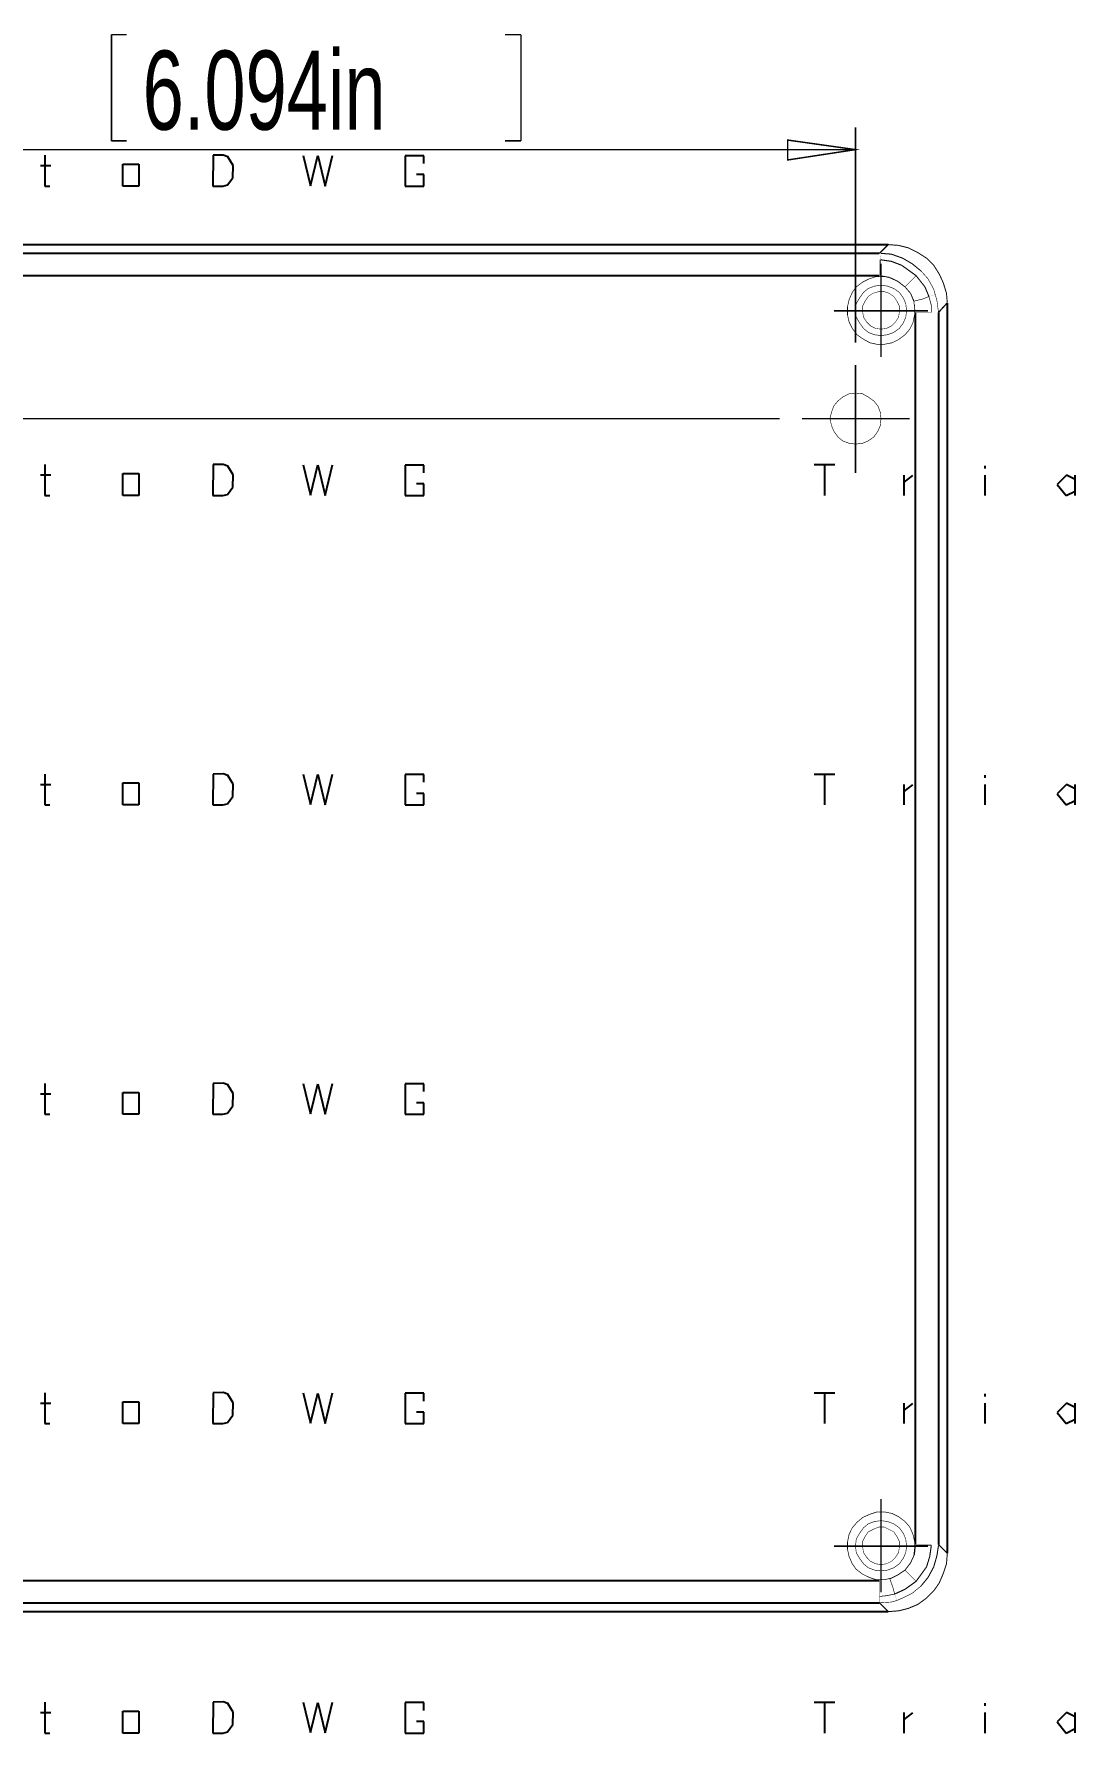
# Model space of a CAD drawing. Extents: x 5 to 426, y 3 to 277.
# Drawn here: x 96.8 to 142.9, y 85 to 160.2 of the extents above; entities that cross this region are included whole.
import ezdxf

# ---------------------------------------------------------------- set-up
doc = ezdxf.new("R2010")
doc.units = 0
doc.header["$MEASUREMENT"] = 0
for name, color, linetype in [('at_Entity', 7, 'Continuous'), ('at_Rect', 7, 'Continuous'), ('at_Solid', 7, 'Continuous'), ('at_Text', 7, 'Continuous')]:
    doc.layers.add(name, color=color, linetype=linetype)

msp = doc.modelspace()

# ---------------------------------------------------------------- linework, layer by layer
at = {"color": 28}
for p, q in [((97.111, 140.681), (97.574, 140.681)), ((97.31, 141.138), (97.31, 139.77)), ((100.762, 140.741), (101.467, 140.741)), ((100.762, 139.77), (100.762, 140.741)), ((101.467, 140.741), (101.467, 139.77)), ((104.743, 141.138), (104.738, 139.77)), ((105.191, 141.143), (104.743, 141.138)), ((105.395, 141.069), (105.191, 141.143)), ((105.634, 140.687), (105.395, 141.069)), ((105.626, 140.142), (105.634, 140.687)), ((108.723, 141.132), (109.047, 139.788)), ((109.047, 139.788), (109.372, 141.124)), ((109.372, 141.124), (109.696, 139.772)), ((109.696, 139.772), (110.02, 141.132)), ((114.067, 141.118), (113.241, 141.118)), ((113.241, 141.118), (113.241, 139.77)), ((114.058, 140.772), (114.067, 141.118)), ((105.181, 139.77), (105.39, 139.825)), ((105.39, 139.825), (105.626, 140.142)), ((114.067, 140.284), (113.738, 140.284)), ((114.058, 139.77), (114.067, 140.284)), ((97.31, 139.77), (97.525, 139.77)), ((101.467, 139.77), (100.762, 139.77)), ((104.738, 139.77), (105.181, 139.77)), ((113.241, 139.77), (114.058, 139.77)), ((97.31, 100.086), (97.31, 98.718)), ((104.743, 100.086), (104.738, 98.718)), ((105.191, 100.091), (104.743, 100.086)), ((105.395, 100.017), (105.191, 100.091)), ((105.634, 99.635), (105.395, 100.017)), ((108.723, 100.079), (109.047, 98.736)), ((109.047, 98.736), (109.372, 100.072)), ((109.372, 100.072), (109.696, 98.72)), ((109.696, 98.72), (110.02, 100.079)), ((114.067, 100.066), (113.241, 100.066)), ((113.241, 100.066), (113.241, 98.718)), ((114.058, 99.72), (114.067, 100.066)), ((97.111, 99.629), (97.574, 99.629)), ((100.762, 99.689), (101.467, 99.689)), ((100.762, 98.718), (100.762, 99.689)), ((101.467, 99.689), (101.467, 98.718)), ((105.626, 99.09), (105.634, 99.635)), ((114.067, 99.231), (113.738, 99.231)), ((114.058, 98.718), (114.067, 99.231)), ((97.31, 98.718), (97.525, 98.718)), ((101.467, 98.718), (100.762, 98.718)), ((104.738, 98.718), (105.181, 98.718)), ((105.181, 98.718), (105.39, 98.773)), ((105.39, 98.773), (105.626, 99.09)), ((113.241, 98.718), (114.058, 98.718))]:
    msp.add_line(p, q, dxfattribs=at)
at = {"layer": 'at_Entity', "color": 28}
for p, q in [((131.327, 127.454), (132.232, 127.454)), ((131.777, 127.454), (131.777, 126.086)), ((138.883, 127.282), (138.883, 127.404)), ((135.292, 126.989), (135.292, 126.086)), ((135.302, 126.686), (135.686, 126.974)), ((138.878, 126.994), (138.878, 126.086)), ((142.48, 126.989), (142.07, 126.58)), ((142.07, 126.58), (142.47, 126.086)), ((142.47, 126.086), (142.859, 126.281)), ((142.859, 126.797), (142.48, 126.989)), ((142.854, 126.994), (142.854, 126.094)), ((131.327, 86.402), (132.232, 86.402)), ((131.777, 86.402), (131.777, 85.034)), ((135.292, 85.937), (135.292, 85.034)), ((135.302, 85.634), (135.686, 85.922)), ((138.878, 85.942), (138.878, 85.034)), ((138.883, 86.23), (138.883, 86.352)), ((142.48, 85.937), (142.07, 85.527)), ((142.859, 85.745), (142.48, 85.937)), ((142.854, 85.942), (142.854, 85.042)), ((142.07, 85.527), (142.47, 85.034)), ((142.47, 85.034), (142.859, 85.229))]:
    msp.add_line(p, q, dxfattribs=at)
at = {"layer": 'at_Entity', "color": 0}
for points in [[(100.252, 160.156, 0.0636, 0.0636, 0), (100.252, 155.461, 0.0636, 0.0636, 0)], [(100.252, 160.156, 0.0636, 0.0636, 0), (100.923, 160.156, 0.0636, 0.0636, 0)], [(118.361, 160.156, 0.0636, 0.0636, 0), (117.655, 160.156, 0.0636, 0.0636, 0)], [(118.361, 160.156, 0.0636, 0.0636, 0), (118.361, 155.461, 0.0636, 0.0636, 0)], [(133.152, 146.53, 0.0636, 0.0636, 0), (133.152, 156.061, 0.0636, 0.0636, 0)], [(55.703, 155.073, 0.0636, 0.0636, 0), (133.152, 155.073, 0.0636, 0.0636, 0)], [(100.252, 155.461, 0.0636, 0.0636, 0), (100.923, 155.461, 0.0636, 0.0636, 0)], [(118.361, 155.461, 0.0636, 0.0636, 0), (117.655, 155.461, 0.0636, 0.0636, 0)], [(133.152, 155.073, 0.0636, 0.0636, 0), (130.151, 154.614, 0.0636, 0.0636, 0), (130.151, 155.496, 0.0636, 0.0636, 0)], [(134.599, 150.872, 0.0883, 0.0883, 0), (54.291, 150.872, 0.0883, 0.0883, 0)], [(134.211, 150.484, 0.0883, 0.0883, 0), (54.68, 150.484, 0.0883, 0.0883, 0)], [(134.211, 150.484, 0.0549, 0.0549, 0), (134.599, 150.872, 0.0549, 0.0549, 0)], [(134.281, 150.484, 0.00706, 0.00706, 0), (134.211, 150.484, 0.00706, 0.00706, 0)], [(134.211, 150.484, 0.00353, 0.00353, 0), (134.211, 150.449, 0.00353, 0.00353, 0), (134.211, 150.413, 0.00353, 0.00353, 0), (134.211, 150.307, 0.00353, 0.00353, 0), (134.211, 150.202, 0.00353, 0.00353, 0)], [(134.246, 150.202, 0.00706, 0.00706, 0), (134.281, 150.413, 0.00706, 0.00706, 0), (134.281, 150.484, 0.00706, 0.00706, 0)], [(134.281, 150.484, 0.046, 0.046, 0), (134.74, 150.449, 0.046, 0.046, 0), (135.234, 150.272, 0.046, 0.046, 0), (135.658, 150.025, 0.046, 0.046, 0), (136.046, 149.707, 0.046, 0.046, 0)], [(134.599, 150.872, 0.0425, 0.0425, 0), (135.058, 150.837, 0.0425, 0.0425, 0), (135.481, 150.731, 0.0425, 0.0425, 0), (135.905, 150.519, 0.0425, 0.0425, 0), (136.293, 150.272, 0.0425, 0.0425, 0), (136.611, 149.954, 0.0425, 0.0425, 0), (136.858, 149.566, 0.0425, 0.0425, 0), (137.035, 149.178, 0.0425, 0.0425, 0), (137.176, 148.719, 0.0425, 0.0425, 0), (137.211, 148.295, 0.0425, 0.0425, 0)], [(134.211, 150.202, 0.0176, 0.0176, 0), (134.211, 150.025, 0.0176, 0.0176, 0), (134.211, 149.849, 0.0176, 0.0176, 0), (134.211, 149.672, 0.0176, 0.0176, 0), (134.211, 149.495, 0.0176, 0.0176, 0)], [(134.211, 150.202, 0.00353, 0.00353, 0), (134.246, 150.202, 0.00353, 0.00353, 0)], [(134.246, 150.202, 0.0492, 0.0492, 0), (134.74, 150.131, 0.0492, 0.0492, 0), (135.199, 149.954, 0.0492, 0.0492, 0), (135.834, 149.495, 0.0492, 0.0492, 0)], [(134.246, 149.495, 0.0282, 0.0282, 0), (134.246, 149.919, 0.0282, 0.0282, 0), (134.246, 150.202, 0.0282, 0.0282, 0)], [(134.281, 149.213, 0.0636, 0.0636, 0), (134.281, 150.025, 0.0636, 0.0636, 0)], [(135.834, 149.495, 0.00499, 0.00499, 0), (136.011, 149.672, 0.00499, 0.00499, 0), (136.046, 149.707, 0.00499, 0.00499, 0)], [(136.046, 149.707, 0.0257, 0.0257, 0), (136.364, 149.354, 0.0257, 0.0257, 0), (136.611, 148.895, 0.0257, 0.0257, 0), (136.682, 148.648, 0.0257, 0.0257, 0)], [(134.211, 149.495, 0.0883, 0.0883, 0), (54.68, 149.495, 0.0883, 0.0883, 0)], [(135.587, 148.719, 0.0304, 0.0304, 0), (135.728, 148.401, 0.0304, 0.0304, 0), (135.764, 148.083, 0.0304, 0.0304, 0), (135.764, 147.766, 0.0304, 0.0304, 0), (135.693, 147.413, 0.0304, 0.0304, 0), (135.552, 147.13, 0.0304, 0.0304, 0), (135.34, 146.883, 0.0304, 0.0304, 0), (135.058, 146.672, 0.0304, 0.0304, 0), (134.775, 146.53, 0.0304, 0.0304, 0), (134.422, 146.46, 0.0304, 0.0304, 0), (134.105, 146.46, 0.0304, 0.0304, 0), (133.787, 146.53, 0.0304, 0.0304, 0), (133.469, 146.707, 0.0304, 0.0304, 0), (133.222, 146.883, 0.0304, 0.0304, 0), (133.01, 147.166, 0.0304, 0.0304, 0), (132.869, 147.448, 0.0304, 0.0304, 0), (132.799, 147.766, 0.0304, 0.0304, 0), (132.799, 148.119, 0.0304, 0.0304, 0), (132.869, 148.436, 0.0304, 0.0304, 0), (133.01, 148.754, 0.0304, 0.0304, 0), (133.187, 149.001, 0.0304, 0.0304, 0), (133.469, 149.213, 0.0304, 0.0304, 0), (133.752, 149.354, 0.0304, 0.0304, 0), (134.069, 149.46, 0.0304, 0.0304, 0), (134.422, 149.46, 0.0304, 0.0304, 0), (134.74, 149.39, 0.0304, 0.0304, 0), (135.023, 149.248, 0.0304, 0.0304, 0)], [(134.281, 146.848, 0.0269, 0.0269, 0), (134.564, 146.883, 0.0269, 0.0269, 0), (134.846, 146.989, 0.0269, 0.0269, 0), (135.093, 147.166, 0.0269, 0.0269, 0), (135.27, 147.413, 0.0269, 0.0269, 0), (135.375, 147.66, 0.0269, 0.0269, 0), (135.411, 147.942, 0.0269, 0.0269, 0), (135.375, 148.26, 0.0269, 0.0269, 0), (135.27, 148.507, 0.0269, 0.0269, 0), (135.093, 148.754, 0.0269, 0.0269, 0), (134.846, 148.931, 0.0269, 0.0269, 0), (134.564, 149.037, 0.0269, 0.0269, 0), (134.281, 149.072, 0.0269, 0.0269, 0), (133.999, 149.037, 0.0269, 0.0269, 0), (133.716, 148.931, 0.0269, 0.0269, 0), (133.505, 148.754, 0.0269, 0.0269, 0), (133.328, 148.507, 0.0269, 0.0269, 0), (133.187, 148.26, 0.0269, 0.0269, 0), (133.152, 147.942, 0.0269, 0.0269, 0), (133.187, 147.66, 0.0269, 0.0269, 0), (133.328, 147.413, 0.0269, 0.0269, 0), (133.505, 147.166, 0.0269, 0.0269, 0), (133.716, 146.989, 0.0269, 0.0269, 0), (133.999, 146.883, 0.0269, 0.0269, 0), (134.281, 146.848, 0.0269, 0.0269, 0)], [(134.211, 149.495, 0.00353, 0.00353, 0), (134.246, 149.495, 0.00353, 0.00353, 0)], [(134.246, 149.495, 0.0395, 0.0395, 0), (134.634, 149.425, 0.0395, 0.0395, 0), (135.023, 149.248, 0.0395, 0.0395, 0)], [(134.281, 147.942, 0.0636, 0.0636, 0), (134.281, 149.213, 0.0636, 0.0636, 0)], [(135.023, 149.248, 0.0402, 0.0402, 0), (135.34, 149.001, 0.0402, 0.0402, 0)], [(135.34, 149.001, 0.0375, 0.0375, 0), (135.587, 148.719, 0.0375, 0.0375, 0)], [(135.34, 149.001, 0.025, 0.025, 0), (135.658, 149.319, 0.025, 0.025, 0), (135.834, 149.495, 0.025, 0.025, 0)], [(135.834, 149.495, 0.0459, 0.0459, 0), (136.223, 149.001, 0.0459, 0.0459, 0), (136.399, 148.578, 0.0459, 0.0459, 0)], [(134.281, 147.13, 0.0223, 0.0223, 0), (134.034, 147.166, 0.0223, 0.0223, 0), (133.822, 147.272, 0.0223, 0.0223, 0), (133.646, 147.448, 0.0223, 0.0223, 0), (133.505, 147.66, 0.0223, 0.0223, 0), (133.469, 147.907, 0.0223, 0.0223, 0), (133.469, 148.154, 0.0223, 0.0223, 0), (133.575, 148.366, 0.0223, 0.0223, 0), (133.716, 148.578, 0.0223, 0.0223, 0), (133.928, 148.719, 0.0223, 0.0223, 0), (134.175, 148.79, 0.0223, 0.0223, 0), (134.422, 148.79, 0.0223, 0.0223, 0), (134.634, 148.719, 0.0223, 0.0223, 0), (134.846, 148.578, 0.0223, 0.0223, 0), (134.987, 148.366, 0.0223, 0.0223, 0), (135.093, 148.154, 0.0223, 0.0223, 0), (135.093, 147.907, 0.0223, 0.0223, 0), (135.058, 147.66, 0.0223, 0.0223, 0), (134.917, 147.448, 0.0223, 0.0223, 0), (134.74, 147.272, 0.0223, 0.0223, 0), (134.528, 147.166, 0.0223, 0.0223, 0), (134.281, 147.13, 0.0223, 0.0223, 0)], [(135.587, 148.719, 0.038, 0.038, 0), (135.728, 148.366, 0.038, 0.038, 0)], [(135.728, 148.366, 0.0269, 0.0269, 0), (136.152, 148.472, 0.0269, 0.0269, 0), (136.399, 148.578, 0.0269, 0.0269, 0)], [(135.728, 148.366, 0.00499, 0.00499, 0), (135.764, 148.331, 0.00499, 0.00499, 0), (135.799, 147.872, 0.00499, 0.00499, 0)], [(136.399, 148.578, 0.0318, 0.0318, 0), (136.505, 148.189, 0.0318, 0.0318, 0), (136.505, 147.872, 0.0318, 0.0318, 0)], [(136.399, 148.578, 0.00353, 0.00353, 0), (136.646, 148.648, 0.00353, 0.00353, 0), (136.682, 148.648, 0.00353, 0.00353, 0)], [(136.682, 148.648, 0.0257, 0.0257, 0), (136.752, 148.401, 0.0257, 0.0257, 0), (136.823, 147.872, 0.0257, 0.0257, 0)], [(137.211, 148.295, 0.0575, 0.0575, 0), (136.823, 147.872, 0.0575, 0.0575, 0)], [(137.211, 92.98, 0.0883, 0.0883, 0), (137.211, 148.295, 0.0883, 0.0883, 0)], [(133.046, 147.942, 0.0636, 0.0636, 0), (132.198, 147.942, 0.0636, 0.0636, 0)], [(134.281, 147.942, 0.0636, 0.0636, 0), (133.046, 147.942, 0.0636, 0.0636, 0)], [(134.281, 147.942, 0.0636, 0.0636, 0), (134.281, 146.707, 0.0636, 0.0636, 0)], [(134.281, 147.942, 0.0636, 0.0636, 0), (135.552, 147.942, 0.0636, 0.0636, 0)], [(135.552, 147.942, 0.0636, 0.0636, 0), (136.364, 147.942, 0.0636, 0.0636, 0)], [(135.799, 93.368, 0.0883, 0.0883, 0), (135.799, 147.872, 0.0883, 0.0883, 0)], [(135.799, 147.872, 0.0141, 0.0141, 0), (136.011, 147.872, 0.0141, 0.0141, 0), (136.187, 147.872, 0.0141, 0.0141, 0), (136.364, 147.872, 0.0141, 0.0141, 0), (136.505, 147.872, 0.0141, 0.0141, 0)], [(136.505, 147.872, 0.00353, 0.00353, 0), (136.646, 147.872, 0.00353, 0.00353, 0), (136.717, 147.872, 0.00353, 0.00353, 0), (136.787, 147.872, 0.00353, 0.00353, 0), (136.823, 147.872, 0.00353, 0.00353, 0)], [(136.823, 93.368, 0.0883, 0.0883, 0), (136.823, 147.872, 0.0883, 0.0883, 0)], [(134.281, 146.707, 0.0636, 0.0636, 0), (134.281, 145.895, 0.0636, 0.0636, 0)], [(133.152, 144.412, 0.0636, 0.0636, 0), (133.152, 145.542, 0.0636, 0.0636, 0)], [(133.152, 144.306, 0.0269, 0.0269, 0), (133.469, 144.271, 0.0269, 0.0269, 0), (133.716, 144.13, 0.0269, 0.0269, 0), (133.964, 143.953, 0.0269, 0.0269, 0), (134.14, 143.742, 0.0269, 0.0269, 0), (134.246, 143.459, 0.0269, 0.0269, 0), (134.281, 143.177, 0.0269, 0.0269, 0), (134.246, 142.859, 0.0269, 0.0269, 0), (134.14, 142.612, 0.0269, 0.0269, 0), (133.964, 142.365, 0.0269, 0.0269, 0), (133.716, 142.188, 0.0269, 0.0269, 0), (133.469, 142.083, 0.0269, 0.0269, 0), (133.152, 142.047, 0.0269, 0.0269, 0), (132.869, 142.083, 0.0269, 0.0269, 0), (132.587, 142.188, 0.0269, 0.0269, 0), (132.375, 142.365, 0.0269, 0.0269, 0), (132.198, 142.612, 0.0269, 0.0269, 0), (132.093, 142.859, 0.0269, 0.0269, 0), (132.022, 143.177, 0.0269, 0.0269, 0), (132.093, 143.459, 0.0269, 0.0269, 0), (132.198, 143.742, 0.0269, 0.0269, 0), (132.375, 143.953, 0.0269, 0.0269, 0), (132.587, 144.13, 0.0269, 0.0269, 0), (132.869, 144.271, 0.0269, 0.0269, 0), (133.152, 144.306, 0.0269, 0.0269, 0)], [(133.152, 143.177, 0.0636, 0.0636, 0), (133.152, 144.412, 0.0636, 0.0636, 0)], [(129.798, 143.177, 0.0636, 0.0636, 0), (43.949, 143.177, 0.0636, 0.0636, 0)], [(131.916, 143.177, 0.0636, 0.0636, 0), (130.786, 143.177, 0.0636, 0.0636, 0)], [(133.152, 143.177, 0.0636, 0.0636, 0), (131.916, 143.177, 0.0636, 0.0636, 0)], [(133.152, 143.177, 0.0636, 0.0636, 0), (133.152, 141.906, 0.0636, 0.0636, 0)], [(133.152, 143.177, 0.0636, 0.0636, 0), (134.422, 143.177, 0.0636, 0.0636, 0)], [(134.422, 143.177, 0.0636, 0.0636, 0), (135.552, 143.177, 0.0636, 0.0636, 0)], [(133.152, 141.906, 0.0636, 0.0636, 0), (133.152, 140.776, 0.0636, 0.0636, 0)], [(135.023, 92.027, 0.0304, 0.0304, 0), (134.74, 91.886, 0.0304, 0.0304, 0), (134.422, 91.815, 0.0304, 0.0304, 0), (134.069, 91.815, 0.0304, 0.0304, 0), (133.752, 91.921, 0.0304, 0.0304, 0), (133.469, 92.062, 0.0304, 0.0304, 0), (133.187, 92.274, 0.0304, 0.0304, 0), (133.01, 92.521, 0.0304, 0.0304, 0), (132.869, 92.839, 0.0304, 0.0304, 0), (132.799, 93.157, 0.0304, 0.0304, 0), (132.799, 93.474, 0.0304, 0.0304, 0), (132.869, 93.827, 0.0304, 0.0304, 0), (133.01, 94.11, 0.0304, 0.0304, 0), (133.222, 94.357, 0.0304, 0.0304, 0), (133.469, 94.569, 0.0304, 0.0304, 0), (133.787, 94.71, 0.0304, 0.0304, 0), (134.105, 94.816, 0.0304, 0.0304, 0), (134.422, 94.816, 0.0304, 0.0304, 0), (134.775, 94.745, 0.0304, 0.0304, 0), (135.058, 94.604, 0.0304, 0.0304, 0), (135.34, 94.392, 0.0304, 0.0304, 0), (135.552, 94.145, 0.0304, 0.0304, 0), (135.693, 93.827, 0.0304, 0.0304, 0), (135.764, 93.51, 0.0304, 0.0304, 0), (135.764, 93.192, 0.0304, 0.0304, 0), (135.728, 92.874, 0.0304, 0.0304, 0), (135.587, 92.557, 0.0304, 0.0304, 0)], [(134.281, 94.569, 0.0636, 0.0636, 0), (134.281, 95.381, 0.0636, 0.0636, 0)], [(134.281, 92.204, 0.0269, 0.0269, 0), (134.564, 92.239, 0.0269, 0.0269, 0), (134.846, 92.345, 0.0269, 0.0269, 0), (135.093, 92.521, 0.0269, 0.0269, 0), (135.27, 92.768, 0.0269, 0.0269, 0), (135.375, 93.015, 0.0269, 0.0269, 0), (135.411, 93.298, 0.0269, 0.0269, 0), (135.375, 93.616, 0.0269, 0.0269, 0), (135.27, 93.863, 0.0269, 0.0269, 0), (135.093, 94.11, 0.0269, 0.0269, 0), (134.846, 94.286, 0.0269, 0.0269, 0), (134.564, 94.392, 0.0269, 0.0269, 0), (134.281, 94.427, 0.0269, 0.0269, 0), (133.999, 94.392, 0.0269, 0.0269, 0), (133.716, 94.286, 0.0269, 0.0269, 0), (133.505, 94.11, 0.0269, 0.0269, 0), (133.328, 93.863, 0.0269, 0.0269, 0), (133.187, 93.616, 0.0269, 0.0269, 0), (133.152, 93.298, 0.0269, 0.0269, 0), (133.187, 93.015, 0.0269, 0.0269, 0), (133.328, 92.768, 0.0269, 0.0269, 0), (133.505, 92.521, 0.0269, 0.0269, 0), (133.716, 92.345, 0.0269, 0.0269, 0), (133.999, 92.239, 0.0269, 0.0269, 0), (134.281, 92.204, 0.0269, 0.0269, 0)], [(134.281, 92.486, 0.0237, 0.0237, 0), (134.034, 92.521, 0.0237, 0.0237, 0), (133.822, 92.627, 0.0237, 0.0237, 0), (133.646, 92.804, 0.0237, 0.0237, 0), (133.505, 93.015, 0.0237, 0.0237, 0), (133.469, 93.263, 0.0237, 0.0237, 0), (133.469, 93.51, 0.0237, 0.0237, 0), (133.575, 93.721, 0.0237, 0.0237, 0), (133.716, 93.933, 0.0237, 0.0237, 0), (133.928, 94.039, 0.0237, 0.0237, 0), (134.175, 94.145, 0.0237, 0.0237, 0), (134.422, 94.145, 0.0237, 0.0237, 0), (134.634, 94.039, 0.0237, 0.0237, 0), (134.846, 93.933, 0.0237, 0.0237, 0), (134.987, 93.721, 0.0237, 0.0237, 0), (135.093, 93.51, 0.0237, 0.0237, 0), (135.093, 93.263, 0.0237, 0.0237, 0), (135.058, 93.015, 0.0237, 0.0237, 0), (134.917, 92.804, 0.0237, 0.0237, 0), (134.74, 92.627, 0.0237, 0.0237, 0), (134.528, 92.521, 0.0237, 0.0237, 0), (134.281, 92.486, 0.0237, 0.0237, 0)], [(134.281, 93.298, 0.0636, 0.0636, 0), (134.281, 94.569, 0.0636, 0.0636, 0)], [(133.046, 93.298, 0.0636, 0.0636, 0), (132.198, 93.298, 0.0636, 0.0636, 0)], [(134.281, 93.298, 0.0636, 0.0636, 0), (133.046, 93.298, 0.0636, 0.0636, 0)], [(134.281, 93.298, 0.0636, 0.0636, 0), (134.281, 92.062, 0.0636, 0.0636, 0)], [(134.281, 93.298, 0.0636, 0.0636, 0), (135.552, 93.298, 0.0636, 0.0636, 0)], [(135.552, 93.298, 0.0636, 0.0636, 0), (136.364, 93.298, 0.0636, 0.0636, 0)], [(135.799, 93.333, 0.039, 0.039, 0), (135.764, 92.945, 0.039, 0.039, 0), (135.587, 92.557, 0.039, 0.039, 0)], [(135.799, 93.333, 0.0282, 0.0282, 0), (136.223, 93.333, 0.0282, 0.0282, 0), (136.505, 93.333, 0.0282, 0.0282, 0)], [(136.505, 93.368, 0.0141, 0.0141, 0), (136.364, 93.368, 0.0141, 0.0141, 0), (136.187, 93.368, 0.0141, 0.0141, 0), (136.011, 93.368, 0.0141, 0.0141, 0), (135.799, 93.368, 0.0141, 0.0141, 0)], [(135.799, 93.368, 0.00353, 0.00353, 0), (135.799, 93.333, 0.00353, 0.00353, 0)], [(136.505, 93.333, 0.048, 0.048, 0), (136.435, 92.839, 0.048, 0.048, 0), (136.293, 92.38, 0.048, 0.048, 0), (135.834, 91.745, 0.048, 0.048, 0)], [(136.823, 93.333, 0.0464, 0.0464, 0), (136.752, 92.874, 0.0464, 0.0464, 0), (136.611, 92.38, 0.0464, 0.0464, 0), (136.364, 91.921, 0.0464, 0.0464, 0), (136.046, 91.533, 0.0464, 0.0464, 0)], [(136.505, 93.333, 0.00706, 0.00706, 0), (136.752, 93.333, 0.00706, 0.00706, 0), (136.823, 93.333, 0.00706, 0.00706, 0)], [(136.823, 93.368, 0.00353, 0.00353, 0), (136.787, 93.368, 0.00353, 0.00353, 0), (136.717, 93.368, 0.00353, 0.00353, 0), (136.646, 93.368, 0.00353, 0.00353, 0), (136.505, 93.368, 0.00353, 0.00353, 0)], [(136.505, 93.368, 0.00353, 0.00353, 0), (136.505, 93.333, 0.00353, 0.00353, 0)], [(136.823, 93.368, 0.0549, 0.0549, 0), (137.211, 92.98, 0.0549, 0.0549, 0)], [(136.823, 93.333, 0.00353, 0.00353, 0), (136.823, 93.368, 0.00353, 0.00353, 0)], [(137.211, 92.98, 0.0431, 0.0431, 0), (137.176, 92.521, 0.0431, 0.0431, 0), (137.035, 92.098, 0.0431, 0.0431, 0), (136.858, 91.674, 0.0431, 0.0431, 0), (136.611, 91.321, 0.0431, 0.0431, 0), (136.293, 91.003, 0.0431, 0.0431, 0), (135.905, 90.721, 0.0431, 0.0431, 0), (135.481, 90.544, 0.0431, 0.0431, 0), (135.058, 90.439, 0.0431, 0.0431, 0), (134.599, 90.403, 0.0431, 0.0431, 0)], [(135.587, 92.557, 0.0402, 0.0402, 0), (135.34, 92.239, 0.0402, 0.0402, 0)], [(54.68, 91.78, 0.0883, 0.0883, 0), (134.211, 91.78, 0.0883, 0.0883, 0)], [(134.211, 91.78, 0.0141, 0.0141, 0), (134.211, 91.603, 0.0141, 0.0141, 0), (134.211, 91.392, 0.0141, 0.0141, 0), (134.211, 91.25, 0.0141, 0.0141, 0), (134.211, 91.074, 0.0141, 0.0141, 0)], [(134.669, 91.851, 0.00353, 0.00353, 0), (134.634, 91.851, 0.00353, 0.00353, 0), (134.211, 91.78, 0.00353, 0.00353, 0)], [(134.281, 92.062, 0.0636, 0.0636, 0), (134.281, 91.25, 0.0636, 0.0636, 0)], [(135.023, 92.027, 0.0395, 0.0395, 0), (134.669, 91.851, 0.0395, 0.0395, 0)], [(134.669, 91.851, 0.0291, 0.0291, 0), (134.811, 91.462, 0.0291, 0.0291, 0), (134.881, 91.18, 0.0291, 0.0291, 0)], [(135.834, 91.745, 0.0505, 0.0505, 0), (135.34, 91.392, 0.0505, 0.0505, 0), (134.881, 91.18, 0.0505, 0.0505, 0)], [(135.34, 92.239, 0.0382, 0.0382, 0), (135.023, 92.027, 0.0382, 0.0382, 0)], [(135.34, 92.239, 0.03, 0.03, 0), (135.623, 91.956, 0.03, 0.03, 0), (135.834, 91.745, 0.03, 0.03, 0)], [(135.834, 91.745, 0.00499, 0.00499, 0), (136.011, 91.568, 0.00499, 0.00499, 0), (136.046, 91.533, 0.00499, 0.00499, 0)], [(134.881, 91.18, 0.032, 0.032, 0), (134.528, 91.109, 0.032, 0.032, 0), (134.211, 91.074, 0.032, 0.032, 0)], [(134.211, 91.074, 0.00706, 0.00706, 0), (134.211, 90.968, 0.00706, 0.00706, 0), (134.211, 90.862, 0.00706, 0.00706, 0), (134.211, 90.792, 0.00706, 0.00706, 0)], [(134.881, 91.18, 0.00789, 0.00789, 0), (134.952, 90.968, 0.00789, 0.00789, 0), (134.987, 90.897, 0.00789, 0.00789, 0)], [(136.046, 91.533, 0.0269, 0.0269, 0), (135.658, 91.215, 0.0269, 0.0269, 0), (135.234, 91.003, 0.0269, 0.0269, 0), (134.987, 90.897, 0.0269, 0.0269, 0)], [(54.291, 90.403, 0.0883, 0.0883, 0), (134.599, 90.403, 0.0883, 0.0883, 0)], [(54.68, 90.792, 0.0883, 0.0883, 0), (134.211, 90.792, 0.0883, 0.0883, 0)], [(134.599, 90.403, 0.0549, 0.0549, 0), (134.211, 90.792, 0.0549, 0.0549, 0)], [(134.987, 90.897, 0.0257, 0.0257, 0), (134.74, 90.827, 0.0257, 0.0257, 0), (134.211, 90.792, 0.0257, 0.0257, 0)]]:
    msp.add_lwpolyline(points, format="xyseb", dxfattribs=at)
at = {"layer": 'at_Entity', "color": 7}
msp.add_lwpolyline([(133.152, 155.073, 0.0636, 0.0636, 0), (130.151, 154.614, 0.0636, 0.0636, 0), (130.151, 155.496, 0.0636, 0.0636, 0), (133.152, 155.073, 0.0636, 0.0636, 0)], format="xyseb", dxfattribs=at)
at = {"layer": 'at_Rect', "color": 28}
for p, q in [((131.327, 141.138), (132.232, 141.138)), ((131.777, 141.138), (131.777, 139.77)), ((135.292, 140.673), (135.292, 139.77)), ((135.302, 140.37), (135.686, 140.658)), ((138.878, 140.678), (138.878, 139.77)), ((138.883, 140.966), (138.883, 141.088)), ((142.48, 140.673), (142.07, 140.264)), ((142.859, 140.481), (142.48, 140.673)), ((142.854, 140.678), (142.854, 139.778)), ((142.07, 140.264), (142.47, 139.77)), ((142.47, 139.77), (142.859, 139.965)), ((131.327, 100.086), (132.232, 100.086)), ((131.777, 100.086), (131.777, 98.718)), ((138.883, 99.914), (138.883, 100.036)), ((135.292, 99.621), (135.292, 98.718)), ((135.302, 99.318), (135.686, 99.606)), ((138.878, 99.626), (138.878, 98.718)), ((142.48, 99.621), (142.07, 99.212)), ((142.07, 99.212), (142.47, 98.718)), ((142.859, 99.429), (142.48, 99.621)), ((142.854, 99.626), (142.854, 98.726)), ((142.47, 98.718), (142.859, 98.913))]:
    msp.add_line(p, q, dxfattribs=at)
at = {"layer": 'at_Solid', "color": 28}
for p, q in [((97.31, 154.823), (97.31, 153.454)), ((104.743, 154.823), (104.738, 153.454)), ((105.191, 154.827), (104.743, 154.823)), ((105.395, 154.753), (105.191, 154.827)), ((97.111, 154.365), (97.574, 154.365)), ((100.762, 154.425), (101.467, 154.425)), ((100.762, 153.454), (100.762, 154.425)), ((101.467, 154.425), (101.467, 153.454)), ((105.634, 154.371), (105.395, 154.753)), ((105.626, 153.826), (105.634, 154.371)), ((108.723, 154.816), (109.047, 153.472)), ((109.047, 153.472), (109.372, 154.808)), ((109.372, 154.808), (109.696, 153.456)), ((109.696, 153.456), (110.02, 154.816)), ((114.067, 154.802), (113.241, 154.802)), ((113.241, 154.802), (113.241, 153.454)), ((114.058, 154.456), (114.067, 154.802)), ((97.31, 153.454), (97.525, 153.454)), ((101.467, 153.454), (100.762, 153.454)), ((104.738, 153.454), (105.181, 153.454)), ((105.181, 153.454), (105.39, 153.51)), ((105.39, 153.51), (105.626, 153.826)), ((113.241, 153.454), (114.058, 153.454)), ((114.067, 153.968), (113.738, 153.968)), ((114.058, 153.454), (114.067, 153.968)), ((97.31, 113.77), (97.31, 112.402)), ((104.743, 113.77), (104.738, 112.402)), ((105.191, 113.775), (104.743, 113.77)), ((105.395, 113.701), (105.191, 113.775)), ((105.634, 113.319), (105.395, 113.701)), ((108.723, 113.763), (109.047, 112.42)), ((109.047, 112.42), (109.372, 113.756)), ((109.372, 113.756), (109.696, 112.404)), ((109.696, 112.404), (110.02, 113.763)), ((114.067, 113.75), (113.241, 113.75)), ((113.241, 113.75), (113.241, 112.402)), ((114.058, 113.404), (114.067, 113.75)), ((97.111, 113.313), (97.574, 113.313)), ((100.762, 113.373), (101.467, 113.373)), ((100.762, 112.402), (100.762, 113.373)), ((101.467, 113.373), (101.467, 112.402)), ((105.39, 112.457), (105.626, 112.774)), ((105.626, 112.774), (105.634, 113.319)), ((114.067, 112.915), (113.738, 112.915)), ((114.058, 112.402), (114.067, 112.915)), ((97.31, 112.402), (97.525, 112.402)), ((101.467, 112.402), (100.762, 112.402)), ((104.738, 112.402), (105.181, 112.402)), ((105.181, 112.402), (105.39, 112.457)), ((113.241, 112.402), (114.058, 112.402))]:
    msp.add_line(p, q, dxfattribs=at)
at = {"layer": 'at_Text', "color": 28}
for p, q in [((97.31, 127.454), (97.31, 126.086)), ((100.762, 127.057), (101.467, 127.057)), ((100.762, 126.086), (100.762, 127.057)), ((101.467, 127.057), (101.467, 126.086)), ((104.743, 127.454), (104.738, 126.086)), ((105.191, 127.459), (104.743, 127.454)), ((105.395, 127.385), (105.191, 127.459)), ((105.634, 127.003), (105.395, 127.385)), ((108.723, 127.447), (109.047, 126.104)), ((109.047, 126.104), (109.372, 127.44)), ((109.372, 127.44), (109.696, 126.088)), ((109.696, 126.088), (110.02, 127.447)), ((114.067, 127.434), (113.241, 127.434)), ((113.241, 127.434), (113.241, 126.086)), ((114.058, 127.088), (114.067, 127.434)), ((97.111, 126.997), (97.574, 126.997)), ((105.39, 126.141), (105.626, 126.458)), ((105.626, 126.458), (105.634, 127.003)), ((114.067, 126.599), (113.738, 126.599)), ((114.058, 126.086), (114.067, 126.599)), ((97.31, 126.086), (97.525, 126.086)), ((101.467, 126.086), (100.762, 126.086)), ((104.738, 126.086), (105.181, 126.086)), ((105.181, 126.086), (105.39, 126.141)), ((113.241, 126.086), (114.058, 126.086)), ((97.111, 85.945), (97.574, 85.945)), ((97.31, 86.402), (97.31, 85.034)), ((100.762, 86.005), (101.467, 86.005)), ((100.762, 85.034), (100.762, 86.005)), ((101.467, 86.005), (101.467, 85.034)), ((104.743, 86.402), (104.738, 85.034)), ((105.191, 86.407), (104.743, 86.402)), ((105.395, 86.333), (105.191, 86.407)), ((105.634, 85.951), (105.395, 86.333)), ((105.626, 85.406), (105.634, 85.951)), ((108.723, 86.395), (109.047, 85.052)), ((109.047, 85.052), (109.372, 86.388)), ((109.372, 86.388), (109.696, 85.036)), ((109.696, 85.036), (110.02, 86.395)), ((114.067, 86.382), (113.241, 86.382)), ((113.241, 86.382), (113.241, 85.034)), ((114.058, 86.036), (114.067, 86.382)), ((97.31, 85.034), (97.525, 85.034)), ((101.467, 85.034), (100.762, 85.034)), ((104.738, 85.034), (105.181, 85.034)), ((105.181, 85.034), (105.39, 85.089)), ((105.39, 85.089), (105.626, 85.406)), ((113.241, 85.034), (114.058, 85.034)), ((114.067, 85.547), (113.738, 85.547)), ((114.058, 85.034), (114.067, 85.547))]:
    msp.add_line(p, q, dxfattribs=at)

# ---------------------------------------------------------------- texts
at = {"layer": 'at_Text', "color": 0, "width": 0.7}
msp.add_text('6.094in', height=3.4988, rotation=0.00055, dxfattribs=at).set_placement((101.63, 155.954))

doc.saveas('drawing.dxf')
